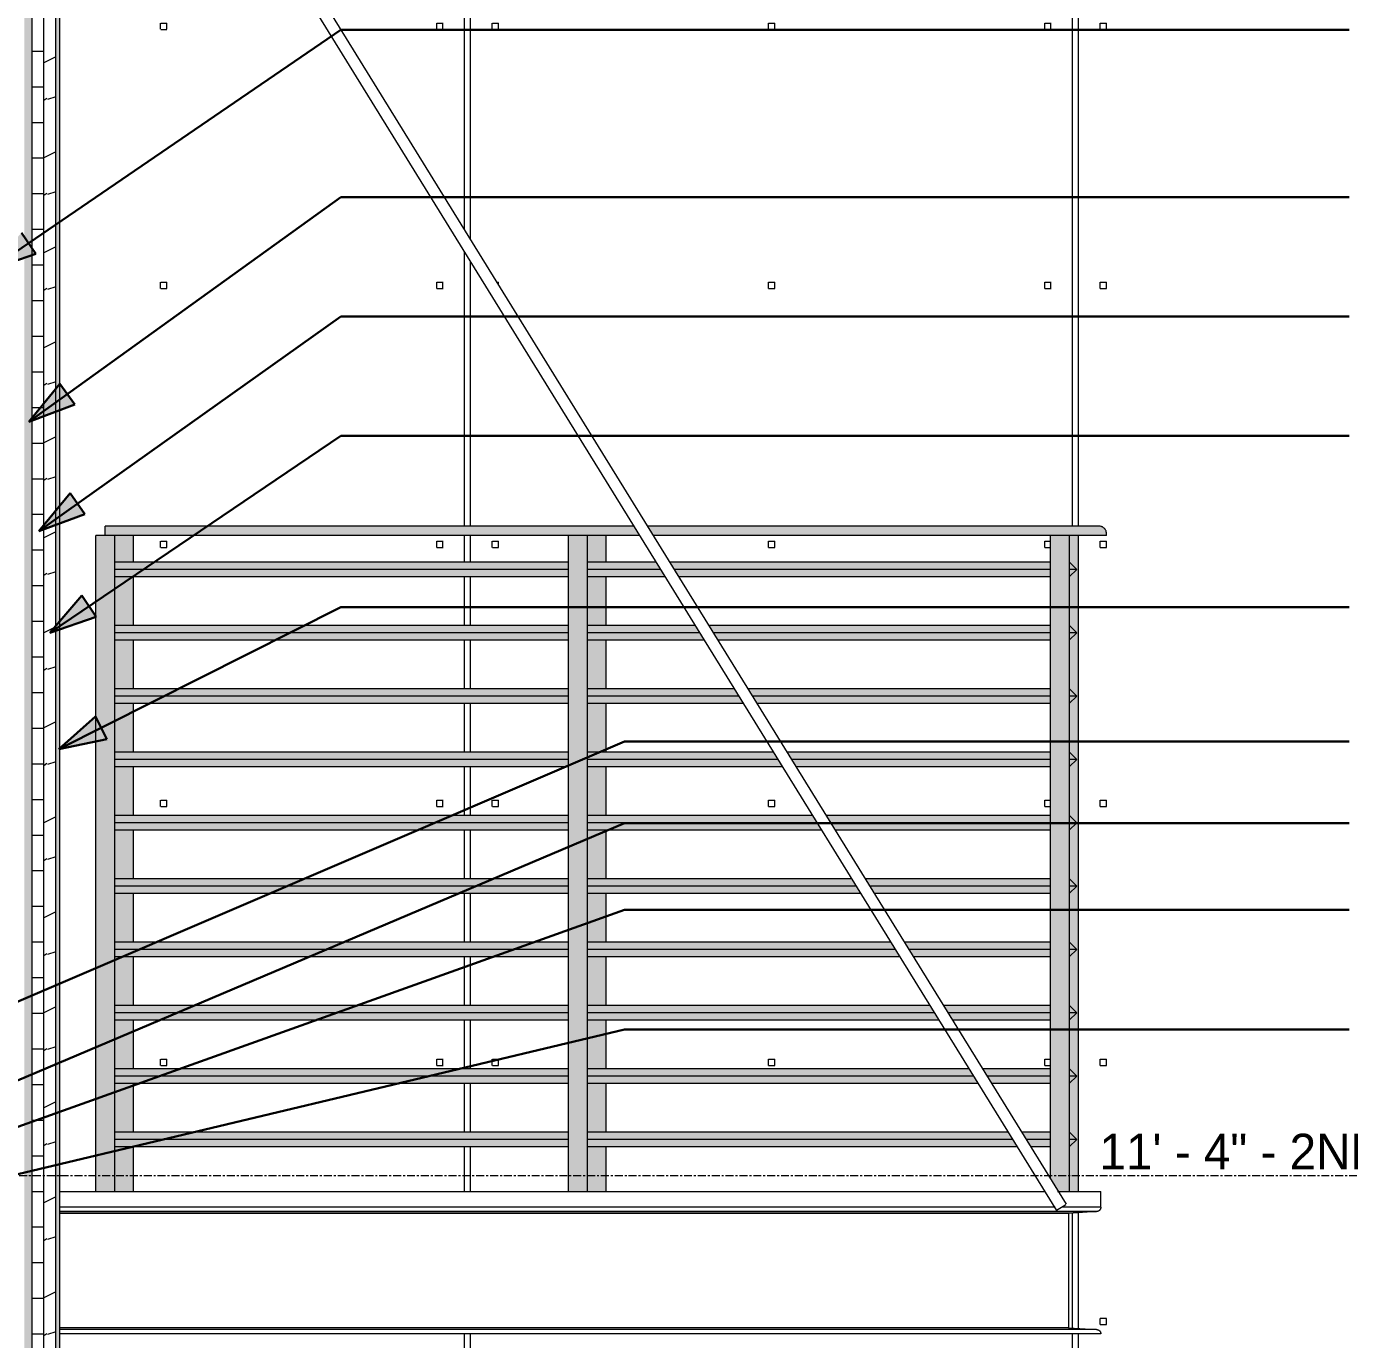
# Model space of a CAD drawing. Header units: inches. Extents: x 9847 to 10833, y -183 to 465.
# Drawn here: x 10506 to 10589.6, y 125.6 to 208.6 of the extents above; entities that cross this region are included whole.
import ezdxf

# ---------------------------------------------------------------- set-up
doc = ezdxf.new("R2010")
doc.units = ezdxf.units.IN
doc.header["$MEASUREMENT"] = 0
doc.linetypes.add('Grid Line 1_2_', pattern=[0.875, 0.5, -0.125, 0.125, -0.125])
for name, color, linetype, lineweight in [('A-FLOR-4', 55, 'Continuous', 9), ('A-FLOR-HRAL-1', 55, 'Continuous', 9), ('A-FLOR-HRAL-2', 7, 'Continuous', 9), ('A-FLOR-HRAL-3', 9, 'Continuous', 9), ('A-FLOR-LEVL', 51, 'Continuous', 9), ('A-FLOR-LEVL-1', 51, 'Grid Line 1_2_', 9), ('A-WALL-1', 251, 'Continuous', 5), ('A-WALL-3', 55, 'Continuous', 9), ('A-WALL-5', 113, 'Continuous', 9), ('A-WALL-PATT-1', 55, 'Continuous', 9), ('A-WALL-PATT-2', 252, 'Continuous', 9), ('G-ANNO-TEXT', 231, 'Continuous', 30), ('S-BEAM-1', 55, 'Continuous', 9)]:
    doc.layers.add(name, color=color, linetype=linetype, lineweight=lineweight)
doc.styles.add('Century Gothic', font='ufonts.com_century-gothic.ttf', dxfattribs={"height": 2.25})

# ---------------------------------------------------------------- blocks, each defined once
blk = doc.blocks.new('Railing - Baluster_01-V20-WALL SECTION - COURTYARD - WEST WALL - AT BALCONY')
at = {"layer": 'A-FLOR-HRAL-3'}
h = blk.add_hatch(color=256, dxfattribs=at)
h.paths.add_polyline_path([(10885.377, 135), (10885.377, 137.803), (10884.195, 137.803), (10884.195, 135)], flags=0)
h.paths.add_polyline_path([(10885.377, 138.75), (10885.377, 141.803), (10884.195, 141.803), (10884.195, 138.75)], flags=0)
h.paths.add_polyline_path([(10884.195, 142.75), (10885.377, 142.75), (10885.377, 145.803), (10884.195, 145.803)], flags=0)
h.paths.add_polyline_path([(10885.377, 146.75), (10885.377, 149.803), (10884.195, 149.803), (10884.195, 146.75)], flags=0)
h.paths.add_polyline_path([(10885.377, 150.75), (10885.377, 153.803), (10884.195, 153.803), (10884.195, 150.75)], flags=0)
h.paths.add_polyline_path([(10885.377, 154.75), (10885.377, 157.803), (10884.195, 157.803), (10884.195, 154.75)], flags=0)
h.paths.add_polyline_path([(10884.195, 158.75), (10885.377, 158.75), (10885.377, 161.803), (10884.195, 161.803)], flags=0)
h.paths.add_polyline_path([(10884.195, 162.75), (10885.377, 162.75), (10885.377, 165.803), (10884.195, 165.803)], flags=0)
h.paths.add_polyline_path([(10885.377, 166.75), (10885.377, 169.803), (10884.195, 169.803), (10884.195, 166.75)], flags=0)
h.paths.add_polyline_path([(10885.377, 170.75), (10885.377, 173.803), (10884.195, 173.803), (10884.195, 170.75)], flags=0)
h.paths.add_polyline_path([(10884.667, 174.75), (10885.377, 174.75), (10885.377, 176.405), (10884.195, 176.405), (10884.195, 174.75)], flags=0)
at = {"layer": 'A-FLOR-HRAL-1'}
for p, q in [((10885.377, 176.405), (10885.377, 174.75)), ((10885.377, 173.803), (10885.377, 170.75)), ((10885.377, 169.803), (10885.377, 166.75)), ((10885.377, 165.803), (10885.377, 162.75)), ((10885.377, 161.803), (10885.377, 158.75)), ((10885.377, 157.803), (10885.377, 154.75)), ((10885.377, 153.803), (10885.377, 150.75)), ((10885.377, 149.803), (10885.377, 146.75)), ((10885.377, 145.803), (10885.377, 142.75)), ((10885.377, 141.803), (10885.377, 138.75)), ((10885.377, 137.803), (10885.377, 135))]:
    blk.add_line(p, q, dxfattribs=at)
blk = doc.blocks.new('Railing - Baluster_01-V21-WALL SECTION - COURTYARD - WEST WALL - AT BALCONY')
at = {"layer": 'A-FLOR-HRAL-3'}
blk.add_hatch(color=256, dxfattribs=at).paths.add_polyline_path([(10915.23, 135), (10915.23, 176.405), (10914.639, 176.405), (10914.639, 174.75), (10915.113, 174.277), (10914.639, 173.803), (10914.639, 170.75), (10915.113, 170.277), (10914.639, 169.803), (10914.639, 166.75), (10915.113, 166.277), (10914.639, 165.803), (10914.639, 162.75), (10915.113, 162.277), (10914.639, 161.803), (10914.639, 158.75), (10915.113, 158.277), (10914.639, 157.803), (10914.639, 154.75), (10915.113, 154.277), (10914.639, 153.803), (10914.639, 150.75), (10915.113, 150.277), (10914.639, 149.803), (10914.639, 146.75), (10915.113, 146.277), (10914.639, 145.803), (10914.639, 142.75), (10915.113, 142.277), (10914.639, 141.803), (10914.639, 138.75), (10915.113, 138.277), (10914.639, 137.803), (10914.639, 135)], flags=0)
at = {"layer": 'A-FLOR-HRAL-1'}
blk.add_line((10915.23, 135), (10915.23, 176.405), dxfattribs=at)
blk = doc.blocks.new('Railing - Baluster_01-V22-WALL SECTION - COURTYARD - WEST WALL - AT BALCONY')
at = {"layer": 'A-FLOR-HRAL-3'}
blk.add_hatch(color=256, dxfattribs=at).paths.add_polyline_path([(10884.195, 135), (10884.195, 176.405), (10883.014, 176.405), (10883.014, 135)], flags=0)
at = {"layer": 'A-FLOR-HRAL-1'}
for p, q in [((10883.014, 135), (10883.014, 176.405)), ((10884.195, 176.405), (10884.195, 135))]:
    blk.add_line(p, q, dxfattribs=at)
blk = doc.blocks.new('Railing - Baluster_01-V23-WALL SECTION - COURTYARD - WEST WALL - AT BALCONY')
at = {"layer": 'A-FLOR-HRAL-3'}
blk.add_hatch(color=256, dxfattribs=at).paths.add_polyline_path([(10914.639, 135), (10914.639, 176.405), (10913.458, 176.405), (10913.458, 135.818), (10913.964, 135), (10914.468, 135)], flags=0)
at = {"layer": 'A-FLOR-HRAL-1'}
for p, q in [((10913.458, 135.818), (10913.458, 176.405)), ((10914.639, 176.405), (10914.639, 135))]:
    blk.add_line(p, q, dxfattribs=at)
blk = doc.blocks.new('Railing - Baluster_01-V24-WALL SECTION - COURTYARD - WEST WALL - AT BALCONY')
at = {"layer": 'A-FLOR-HRAL-3'}
blk.add_hatch(color=256, dxfattribs=at).paths.add_polyline_path([(10854.342, 135), (10854.342, 176.405), (10853.161, 176.405), (10853.161, 135)], flags=0)
at = {"layer": 'A-FLOR-HRAL-1'}
for p, q in [((10853.161, 135), (10853.161, 176.405)), ((10853.752, 176.405), (10853.161, 176.405)), ((10854.342, 176.405), (10854.342, 135))]:
    blk.add_line(p, q, dxfattribs=at)
blk = doc.blocks.new('Railing - Railing-3287219-WALL SECTION - COURTYARD - WEST WALL - AT BALCONY')
at = {"layer": 'A-FLOR-HRAL-2'}
h = blk.add_hatch(color=256, dxfattribs=at)
h.paths.add_polyline_path([(10914.639, 176.528), (10917.002, 176.528), (10916.986, 176.65), (10916.938, 176.764), (10916.863, 176.862), (10916.765, 176.937), (10916.651, 176.984), (10916.529, 177), (10888.028, 176.993), (10888.315, 176.528), (10914.049, 176.528)], flags=0)
h.paths.add_polyline_path([(10853.752, 176.528), (10887.433, 176.528), (10887.142, 177), (10853.752, 177), (10853.752, 176.65)], flags=0)
h = blk.add_hatch(color=256, dxfattribs=at)
h.paths.add_polyline_path([(10888.391, 176.405), (10917.002, 176.405), (10917.002, 176.528), (10888.315, 176.528)], flags=0)
h.paths.add_polyline_path([(10887.509, 176.405), (10887.433, 176.528), (10853.752, 176.528), (10853.752, 176.405), (10886.713, 176.405)], flags=0)
h = blk.add_hatch(color=256, dxfattribs=at)
h.paths.add_polyline_path([(10855.523, 174.277), (10883.014, 174.277), (10883.014, 174.75), (10854.342, 174.75), (10854.342, 174.277)], flags=0)
h.paths.add_polyline_path([(10915.113, 174.277), (10914.639, 174.75), (10914.639, 174.277)], flags=0)
h.paths.add_polyline_path([(10913.458, 174.277), (10913.458, 174.75), (10889.413, 174.75), (10889.705, 174.277), (10892.852, 174.277)], flags=0)
h.paths.add_polyline_path([(10888.824, 174.277), (10888.531, 174.75), (10884.195, 174.75), (10884.195, 174.277), (10888.759, 174.277)], flags=0)
h = blk.add_hatch(color=256, dxfattribs=at)
h.paths.add_polyline_path([(10914.639, 173.803), (10915.113, 174.277), (10914.639, 174.277)], flags=0)
h.paths.add_polyline_path([(10854.342, 173.803), (10883.014, 173.803), (10883.014, 174.277), (10854.342, 174.277)], flags=0)
h.paths.add_polyline_path([(10913.458, 173.803), (10913.458, 174.277), (10889.705, 174.277), (10889.997, 173.803), (10892.852, 173.803)], flags=0)
h.paths.add_polyline_path([(10889.116, 173.803), (10888.824, 174.277), (10884.195, 174.277), (10884.195, 173.803), (10888.759, 173.803)], flags=0)
h = blk.add_hatch(color=256, dxfattribs=at)
h.paths.add_polyline_path([(10855.523, 170.277), (10883.014, 170.277), (10883.014, 170.75), (10854.342, 170.75), (10854.342, 170.277)], flags=0)
h.paths.add_polyline_path([(10892.176, 170.277), (10913.458, 170.277), (10913.458, 170.75), (10891.883, 170.75)], flags=0)
h.paths.add_polyline_path([(10915.113, 170.277), (10914.639, 170.75), (10914.639, 170.277)], flags=0)
h.paths.add_polyline_path([(10884.195, 170.277), (10891.294, 170.277), (10891.002, 170.75), (10884.195, 170.75)], flags=0)
h = blk.add_hatch(color=256, dxfattribs=at)
h.paths.add_polyline_path([(10892.852, 169.803), (10913.458, 169.803), (10913.458, 170.277), (10892.176, 170.277), (10892.468, 169.803)], flags=0)
h.paths.add_polyline_path([(10854.342, 169.803), (10883.014, 169.803), (10883.014, 170.277), (10854.342, 170.277)], flags=0)
h.paths.add_polyline_path([(10914.639, 169.803), (10915.113, 170.277), (10914.639, 170.277)], flags=0)
h.paths.add_polyline_path([(10884.195, 169.803), (10891.586, 169.803), (10891.294, 170.277), (10884.195, 170.277)], flags=0)
h = blk.add_hatch(color=256, dxfattribs=at)
h.paths.add_polyline_path([(10884.195, 166.277), (10893.765, 166.277), (10893.472, 166.75), (10884.195, 166.75)], flags=0)
h.paths.add_polyline_path([(10854.342, 166.277), (10883.014, 166.277), (10883.014, 166.75), (10854.342, 166.75)], flags=0)
h.paths.add_polyline_path([(10913.458, 166.277), (10913.458, 166.75), (10894.354, 166.75), (10894.646, 166.277)], flags=0)
h.paths.add_polyline_path([(10915.113, 166.277), (10914.639, 166.75), (10914.639, 166.277)], flags=0)
h = blk.add_hatch(color=256, dxfattribs=at)
h.paths.add_polyline_path([(10892.852, 165.803), (10894.057, 165.803), (10893.765, 166.277), (10884.195, 166.277), (10884.195, 165.803), (10885.377, 165.803)], flags=0)
h.paths.add_polyline_path([(10854.342, 165.803), (10883.014, 165.803), (10883.014, 166.277), (10854.342, 166.277)], flags=0)
h.paths.add_polyline_path([(10894.938, 165.803), (10913.458, 165.803), (10913.458, 166.277), (10894.646, 166.277)], flags=0)
h.paths.add_polyline_path([(10914.639, 165.803), (10915.113, 166.277), (10914.639, 166.277)], flags=0)
h = blk.add_hatch(color=256, dxfattribs=at)
h.paths.add_polyline_path([(10884.195, 162.277), (10896.235, 162.277), (10895.943, 162.75), (10884.195, 162.75)], flags=0)
h.paths.add_polyline_path([(10854.342, 162.277), (10883.014, 162.277), (10883.014, 162.75), (10854.342, 162.75)], flags=0)
h.paths.add_polyline_path([(10913.458, 162.277), (10913.458, 162.75), (10896.824, 162.75), (10897.117, 162.277)], flags=0)
h.paths.add_polyline_path([(10915.113, 162.277), (10914.639, 162.75), (10914.639, 162.277)], flags=0)
h = blk.add_hatch(color=256, dxfattribs=at)
h.paths.add_polyline_path([(10892.852, 161.803), (10896.527, 161.803), (10896.235, 162.277), (10884.195, 162.277), (10884.195, 161.803), (10885.377, 161.803)], flags=0)
h.paths.add_polyline_path([(10854.342, 161.803), (10883.014, 161.803), (10883.014, 162.277), (10854.342, 162.277)], flags=0)
h.paths.add_polyline_path([(10897.409, 161.803), (10913.458, 161.803), (10913.458, 162.277), (10897.117, 162.277)], flags=0)
h.paths.add_polyline_path([(10914.639, 161.803), (10915.113, 162.277), (10914.639, 162.277)], flags=0)
h = blk.add_hatch(color=256, dxfattribs=at)
h.paths.add_polyline_path([(10884.195, 158.277), (10898.706, 158.277), (10898.413, 158.75), (10884.195, 158.75)], flags=0)
h.paths.add_polyline_path([(10854.342, 158.277), (10883.014, 158.277), (10883.014, 158.75), (10854.342, 158.75)], flags=0)
h.paths.add_polyline_path([(10899.587, 158.277), (10913.458, 158.277), (10913.458, 158.75), (10899.295, 158.75)], flags=0)
h.paths.add_polyline_path([(10914.639, 158.277), (10915.113, 158.277), (10914.639, 158.75)], flags=0)
h = blk.add_hatch(color=256, dxfattribs=at)
h.paths.add_polyline_path([(10892.852, 157.803), (10898.998, 157.803), (10898.706, 158.277), (10884.195, 158.277), (10884.195, 157.803), (10885.377, 157.803)], flags=0)
h.paths.add_polyline_path([(10854.342, 157.803), (10883.014, 157.803), (10883.014, 158.277), (10854.342, 158.277)], flags=0)
h.paths.add_polyline_path([(10899.879, 157.803), (10913.458, 157.803), (10913.458, 158.277), (10899.587, 158.277)], flags=0)
h.paths.add_polyline_path([(10914.639, 157.803), (10915.113, 158.277), (10914.639, 158.277)], flags=0)
h = blk.add_hatch(color=256, dxfattribs=at)
h.paths.add_polyline_path([(10902.058, 154.277), (10913.458, 154.277), (10913.458, 154.75), (10901.765, 154.75), (10902.023, 154.333)], flags=0)
h.paths.add_polyline_path([(10855.523, 154.277), (10883.014, 154.277), (10883.014, 154.75), (10854.342, 154.75), (10854.342, 154.277)], flags=0)
h.paths.add_polyline_path([(10884.195, 154.277), (10901.176, 154.277), (10900.884, 154.75), (10884.195, 154.75), (10884.195, 154.333)], flags=0)
h.paths.add_polyline_path([(10915.113, 154.277), (10914.639, 154.75), (10914.639, 154.277)], flags=0)
h = blk.add_hatch(color=256, dxfattribs=at)
h.paths.add_polyline_path([(10914.639, 153.803), (10915.113, 154.277), (10914.639, 154.277)], flags=0)
h.paths.add_polyline_path([(10854.342, 153.803), (10883.014, 153.803), (10883.014, 154.277), (10854.342, 154.277)], flags=0)
h.paths.add_polyline_path([(10909.223, 153.803), (10913.458, 153.803), (10913.458, 154.277), (10902.058, 154.277), (10902.35, 153.803)], flags=0)
h.paths.add_polyline_path([(10885.377, 153.803), (10901.468, 153.803), (10901.176, 154.277), (10884.195, 154.277), (10884.195, 153.803)], flags=0)
h = blk.add_hatch(color=256, dxfattribs=at)
h.paths.add_polyline_path([(10855.523, 150.277), (10883.014, 150.277), (10883.014, 150.75), (10854.342, 150.75), (10854.342, 150.277)], flags=0)
h.paths.add_polyline_path([(10915.113, 150.277), (10914.639, 150.75), (10914.639, 150.277)], flags=0)
h.paths.add_polyline_path([(10909.223, 150.277), (10913.458, 150.277), (10913.458, 150.75), (10904.236, 150.75), (10904.528, 150.277)], flags=0)
h.paths.add_polyline_path([(10892.852, 150.277), (10903.647, 150.277), (10903.354, 150.75), (10884.195, 150.75), (10884.195, 150.277), (10885.377, 150.277)], flags=0)
h = blk.add_hatch(color=256, dxfattribs=at)
h.paths.add_polyline_path([(10914.639, 149.803), (10915.113, 150.277), (10914.639, 150.277)], flags=0)
h.paths.add_polyline_path([(10854.342, 149.803), (10883.014, 149.803), (10883.014, 150.277), (10854.342, 150.277)], flags=0)
h.paths.add_polyline_path([(10909.223, 149.803), (10913.458, 149.803), (10913.458, 150.277), (10904.528, 150.277), (10904.82, 149.803)], flags=0)
h.paths.add_polyline_path([(10885.377, 149.803), (10903.939, 149.803), (10903.647, 150.277), (10884.195, 150.277), (10884.195, 149.803)], flags=0)
h = blk.add_hatch(color=256, dxfattribs=at)
h.paths.add_polyline_path([(10915.113, 146.277), (10914.639, 146.75), (10914.639, 146.277)], flags=0)
h.paths.add_polyline_path([(10854.342, 146.277), (10883.014, 146.277), (10883.014, 146.75), (10854.342, 146.75)], flags=0)
h.paths.add_polyline_path([(10909.223, 146.277), (10913.458, 146.277), (10913.458, 146.75), (10906.706, 146.75), (10906.999, 146.277)], flags=0)
h.paths.add_polyline_path([(10892.852, 146.277), (10906.117, 146.277), (10905.825, 146.75), (10884.195, 146.75), (10884.195, 146.277), (10885.377, 146.277)], flags=0)
h = blk.add_hatch(color=256, dxfattribs=at)
h.paths.add_polyline_path([(10914.639, 145.803), (10915.113, 146.277), (10914.639, 146.277)], flags=0)
h.paths.add_polyline_path([(10855.523, 145.803), (10883.014, 145.803), (10883.014, 146.277), (10854.342, 146.277), (10854.342, 145.803)], flags=0)
h.paths.add_polyline_path([(10913.458, 145.803), (10913.458, 146.277), (10906.999, 146.277), (10907.291, 145.803), (10909.223, 145.803)], flags=0)
h.paths.add_polyline_path([(10885.377, 145.803), (10906.409, 145.803), (10906.117, 146.277), (10884.195, 146.277), (10884.195, 145.803)], flags=0)
h = blk.add_hatch(color=256, dxfattribs=at)
h.paths.add_polyline_path([(10854.342, 142.277), (10883.014, 142.277), (10883.014, 142.75), (10854.342, 142.75)], flags=0)
h.paths.add_polyline_path([(10913.458, 142.277), (10913.458, 142.75), (10909.177, 142.75), (10909.469, 142.277)], flags=0)
h.paths.add_polyline_path([(10915.113, 142.277), (10914.639, 142.75), (10914.639, 142.277)], flags=0)
h.paths.add_polyline_path([(10892.852, 142.277), (10908.588, 142.277), (10908.295, 142.75), (10884.195, 142.75), (10884.195, 142.277), (10885.377, 142.277)], flags=0)
h = blk.add_hatch(color=256, dxfattribs=at)
h.paths.add_polyline_path([(10909.761, 141.803), (10913.458, 141.803), (10913.458, 142.277), (10909.469, 142.277)], flags=0)
h.paths.add_polyline_path([(10854.342, 141.803), (10883.014, 141.803), (10883.014, 142.277), (10854.342, 142.277)], flags=0)
h.paths.add_polyline_path([(10914.639, 141.803), (10915.113, 142.277), (10914.639, 142.277)], flags=0)
h.paths.add_polyline_path([(10885.377, 141.803), (10908.88, 141.803), (10908.588, 142.277), (10884.195, 142.277), (10884.195, 141.803)], flags=0)
h = blk.add_hatch(color=256, dxfattribs=at)
h.paths.add_polyline_path([(10892.852, 138.277), (10911.058, 138.277), (10910.766, 138.75), (10884.195, 138.75), (10884.195, 138.277), (10885.765, 138.277)], flags=0)
h.paths.add_polyline_path([(10854.342, 138.277), (10883.014, 138.277), (10883.014, 138.75), (10854.342, 138.75)], flags=0)
h.paths.add_polyline_path([(10913.458, 138.277), (10913.458, 138.75), (10911.647, 138.75), (10911.94, 138.277)], flags=0)
h.paths.add_polyline_path([(10915.113, 138.277), (10914.639, 138.75), (10914.639, 138.277)], flags=0)
h = blk.add_hatch(color=256, dxfattribs=at)
h.paths.add_polyline_path([(10909.223, 137.803), (10911.35, 137.803), (10911.058, 138.277), (10884.195, 138.277), (10884.195, 137.803), (10892.852, 137.803)], flags=0)
h.paths.add_polyline_path([(10854.342, 137.803), (10883.014, 137.803), (10883.014, 138.277), (10854.342, 138.277)], flags=0)
h.paths.add_polyline_path([(10912.232, 137.803), (10913.458, 137.803), (10913.458, 138.277), (10911.94, 138.277)], flags=0)
h.paths.add_polyline_path([(10914.639, 137.803), (10915.113, 138.277), (10914.639, 138.277)], flags=0)
at = {"layer": 'A-FLOR-HRAL-1'}
for p, q in [((10887.142, 177), (10853.752, 177)), ((10853.752, 176.528), (10853.752, 177)), ((10853.752, 176.405), (10853.752, 176.528)), ((10887.509, 176.405), (10853.752, 176.405)), ((10916.529, 177), (10888.023, 177)), ((10917.002, 176.405), (10888.391, 176.405)), ((10917.002, 176.405), (10917.002, 176.528)), ((10854.342, 174.75), (10883.014, 174.75)), ((10884.195, 174.75), (10888.531, 174.75)), ((10889.413, 174.75), (10913.458, 174.75)), ((10915.113, 174.277), (10914.639, 174.75)), ((10883.014, 174.277), (10854.342, 174.277)), ((10888.824, 174.277), (10884.195, 174.277)), ((10913.458, 174.277), (10889.705, 174.277)), ((10914.639, 173.803), (10915.113, 174.277)), ((10915.113, 174.277), (10914.639, 174.277)), ((10883.014, 173.803), (10854.342, 173.803)), ((10889.116, 173.803), (10884.195, 173.803)), ((10913.458, 173.803), (10889.997, 173.803)), ((10854.342, 170.75), (10883.014, 170.75)), ((10884.195, 170.75), (10891.002, 170.75)), ((10891.883, 170.75), (10913.458, 170.75)), ((10915.113, 170.277), (10914.639, 170.75)), ((10883.014, 170.277), (10854.342, 170.277)), ((10883.014, 169.803), (10854.342, 169.803)), ((10891.294, 170.277), (10884.195, 170.277)), ((10891.586, 169.803), (10884.195, 169.803)), ((10913.458, 170.277), (10892.176, 170.277)), ((10913.458, 169.803), (10892.468, 169.803)), ((10914.639, 169.803), (10915.113, 170.277)), ((10915.113, 170.277), (10914.639, 170.277)), ((10854.342, 166.75), (10883.014, 166.75)), ((10884.195, 166.75), (10893.472, 166.75)), ((10894.354, 166.75), (10913.458, 166.75)), ((10915.113, 166.277), (10914.639, 166.75)), ((10883.014, 166.277), (10854.342, 166.277)), ((10883.014, 165.803), (10854.342, 165.803)), ((10893.765, 166.277), (10884.195, 166.277)), ((10894.057, 165.803), (10884.195, 165.803)), ((10913.458, 166.277), (10894.646, 166.277)), ((10913.458, 165.803), (10894.938, 165.803)), ((10914.639, 165.803), (10915.113, 166.277)), ((10915.113, 166.277), (10914.639, 166.277)), ((10854.342, 162.75), (10883.014, 162.75)), ((10883.014, 162.277), (10854.342, 162.277)), ((10884.195, 162.75), (10895.943, 162.75)), ((10896.235, 162.277), (10884.195, 162.277)), ((10896.824, 162.75), (10913.458, 162.75)), ((10913.458, 162.277), (10897.117, 162.277)), ((10915.113, 162.277), (10914.639, 162.75)), ((10914.639, 161.803), (10915.113, 162.277)), ((10915.113, 162.277), (10914.639, 162.277)), ((10883.014, 161.803), (10854.342, 161.803)), ((10896.527, 161.803), (10884.195, 161.803)), ((10913.458, 161.803), (10897.409, 161.803)), ((10854.342, 158.75), (10883.014, 158.75)), ((10883.014, 158.277), (10854.342, 158.277)), ((10884.195, 158.75), (10898.413, 158.75)), ((10898.706, 158.277), (10884.195, 158.277)), ((10899.295, 158.75), (10913.458, 158.75)), ((10913.458, 158.277), (10899.587, 158.277)), ((10915.113, 158.277), (10914.639, 158.75)), ((10914.639, 157.803), (10915.113, 158.277)), ((10915.113, 158.277), (10914.639, 158.277)), ((10883.014, 157.803), (10854.342, 157.803)), ((10898.998, 157.803), (10884.195, 157.803)), ((10913.458, 157.803), (10899.879, 157.803)), ((10854.342, 154.75), (10883.014, 154.75)), ((10884.195, 154.75), (10900.884, 154.75)), ((10901.765, 154.75), (10913.458, 154.75)), ((10915.113, 154.277), (10914.639, 154.75)), ((10883.014, 154.277), (10854.342, 154.277)), ((10883.014, 153.803), (10854.342, 153.803)), ((10901.176, 154.277), (10884.195, 154.277)), ((10901.468, 153.803), (10884.195, 153.803)), ((10913.458, 154.277), (10902.058, 154.277)), ((10913.458, 153.803), (10902.35, 153.803)), ((10914.639, 153.803), (10915.113, 154.277)), ((10915.113, 154.277), (10914.639, 154.277)), ((10854.342, 150.75), (10883.014, 150.75)), ((10884.195, 150.75), (10903.354, 150.75)), ((10904.236, 150.75), (10913.458, 150.75)), ((10915.113, 150.277), (10914.639, 150.75)), ((10883.014, 150.277), (10854.342, 150.277)), ((10883.014, 149.803), (10854.342, 149.803)), ((10903.647, 150.277), (10884.195, 150.277)), ((10903.939, 149.803), (10884.195, 149.803)), ((10913.458, 150.277), (10904.528, 150.277)), ((10913.458, 149.803), (10904.82, 149.803)), ((10914.639, 149.803), (10915.113, 150.277)), ((10915.113, 150.277), (10914.639, 150.277)), ((10854.342, 146.75), (10883.014, 146.75)), ((10883.014, 146.277), (10854.342, 146.277)), ((10884.195, 146.75), (10905.825, 146.75)), ((10906.117, 146.277), (10884.195, 146.277)), ((10906.705, 146.75), (10913.458, 146.75)), ((10913.458, 146.277), (10906.997, 146.277)), ((10915.113, 146.277), (10914.639, 146.75)), ((10914.639, 145.803), (10915.113, 146.277)), ((10915.113, 146.277), (10914.639, 146.277)), ((10883.014, 145.803), (10854.342, 145.803)), ((10906.409, 145.803), (10884.195, 145.803)), ((10913.458, 145.803), (10907.289, 145.803)), ((10854.342, 142.75), (10883.014, 142.75)), ((10883.014, 142.277), (10854.342, 142.277)), ((10884.195, 142.75), (10908.295, 142.75)), ((10908.588, 142.277), (10884.195, 142.277)), ((10909.176, 142.75), (10913.458, 142.75)), ((10913.458, 142.277), (10909.468, 142.277)), ((10915.113, 142.277), (10914.639, 142.75)), ((10914.639, 141.803), (10915.113, 142.277)), ((10915.113, 142.277), (10914.639, 142.277)), ((10883.014, 141.803), (10854.342, 141.803)), ((10908.88, 141.803), (10884.195, 141.803)), ((10913.458, 141.803), (10909.76, 141.803)), ((10854.342, 138.75), (10883.014, 138.75)), ((10884.195, 138.75), (10910.766, 138.75)), ((10911.647, 138.75), (10913.458, 138.75)), ((10915.113, 138.277), (10914.639, 138.75)), ((10883.014, 138.277), (10854.342, 138.277)), ((10911.058, 138.277), (10884.195, 138.277)), ((10913.458, 138.277), (10911.939, 138.277)), ((10914.639, 137.803), (10915.113, 138.277)), ((10915.113, 138.277), (10914.639, 138.277)), ((10883.014, 137.803), (10854.342, 137.803)), ((10911.35, 137.803), (10884.195, 137.803)), ((10913.458, 137.803), (10912.231, 137.803))]:
    blk.add_line(p, q, dxfattribs=at)
blk.add_open_spline([(10917.002, 176.528), (10917.001, 176.569), (10916.994, 176.631), (10916.967, 176.709), (10916.939, 176.764), (10916.911, 176.807), (10916.884, 176.839), (10916.857, 176.869), (10916.818, 176.903), (10916.775, 176.932), (10916.738, 176.952), (10916.701, 176.969), (10916.632, 176.992), (10916.571, 177), (10916.529, 177)], degree=3, knots=[0, 0, 0, 0, 0.166667, 0.25, 0.333333, 0.416667, 0.458333, 0.5, 0.583333, 0.666667, 0.708333, 0.75, 0.833333, 1, 1, 1, 1], dxfattribs=at)
for name, p in [('Railing - Baluster_01-V24-WALL SECTION - COURTYARD - WEST WALL - AT BALCONY', (0, 0)), ('Railing - Baluster_01-V20-WALL SECTION - COURTYARD - WEST WALL - AT BALCONY', (-29.853, 0)), ('Railing - Baluster_01-V22-WALL SECTION - COURTYARD - WEST WALL - AT BALCONY', (0, 0)), ('Railing - Baluster_01-V20-WALL SECTION - COURTYARD - WEST WALL - AT BALCONY', (0, 0)), ('Railing - Baluster_01-V23-WALL SECTION - COURTYARD - WEST WALL - AT BALCONY', (0, 0)), ('Railing - Baluster_01-V21-WALL SECTION - COURTYARD - WEST WALL - AT BALCONY', (0, 0))]:
    blk.add_blockref(name, p)
blk = doc.blocks.new('Walls 24 - Walls 1-3287164-WALL SECTION - COURTYARD - WEST WALL - AT BALCONY')
at = {"layer": 'S-BEAM-1'}
for p, q in [((10852.382, 237.25), (10850.889, 237.25)), ((10852.382, 237.25), (10852.382, 234)), ((10914.468, 134.182), (10852.382, 234.706)), ((10852.382, 234), (10852.382, 230.75)), ((10852.382, 233.278), (10913.83, 133.788)), ((10850.889, 230.75), (10852.382, 230.75)), ((10914.149, 133.985), (10913.841, 133.795)), ((10914.426, 134.156), (10914.149, 133.985))]:
    blk.add_line(p, q, dxfattribs=at)
blk = doc.blocks.new('Walls 28 - Walls 3-3287188-WALL SECTION - COURTYARD - WEST WALL - AT BALCONY')
at = {"layer": 'A-WALL-3'}
for p, q in [((10913.759, 134), (10850.889, 134)), ((10850.889, 133.727), (10916.366, 133.727)), ((10916.366, 133.727), (10850.889, 133.727)), ((10916.639, 134), (10914.173, 134)), ((10916.366, 133.727), (10914.596, 133.609)), ((10914.596, 133.609), (10850.889, 133.609)), ((10914.596, 133.609), (10914.596, 126.391)), ((10914.596, 126.391), (10850.889, 126.391)), ((10916.366, 126.273), (10850.889, 126.273)), ((10916.366, 126.273), (10850.889, 126.273)), ((10914.596, 126.391), (10916.366, 126.273)), ((10916.639, 126), (10850.889, 126))]:
    blk.add_line(p, q, dxfattribs=at)
for points, knots in [([(10916.639, 134), (10916.639, 133.976), (10916.635, 133.94), (10916.619, 133.895), (10916.604, 133.863), (10916.587, 133.838), (10916.572, 133.82), (10916.556, 133.802), (10916.538, 133.787), (10916.518, 133.773), (10916.498, 133.76), (10916.471, 133.747), (10916.426, 133.732), (10916.391, 133.727), (10916.366, 133.727)], [-1, -1, -1, -1, -0.833333, -0.75, -0.666667, -0.583333, -0.541667, -0.5, -0.416667, -0.375, -0.333333, -0.25, -0.166667, 0, 0, 0, 0]), ([(10916.366, 126.273), (10916.391, 126.273), (10916.426, 126.268), (10916.471, 126.253), (10916.498, 126.24), (10916.518, 126.227), (10916.538, 126.213), (10916.556, 126.198), (10916.572, 126.18), (10916.587, 126.162), (10916.604, 126.137), (10916.619, 126.105), (10916.635, 126.06), (10916.639, 126.024), (10916.639, 126)], [-1, -1, -1, -1, -0.833333, -0.75, -0.666667, -0.625, -0.583333, -0.5, -0.458333, -0.416667, -0.333333, -0.25, -0.166667, 0, 0, 0, 0])]:
    blk.add_open_spline(points, degree=3, knots=knots, dxfattribs=at)

msp = doc.modelspace()

# ---------------------------------------------------------------- hatches: boundary and pattern name
at = {"layer": 'A-WALL-1'}
h = msp.add_hatch(color=256, dxfattribs=at)
h.paths.add_polyline_path([(10508.14541, 109.25), (10508.14541, 266), (10507.89541, 266), (10507.89541, 109.25)], flags=0)
h.paths.add_polyline_path([(10508.14541, 267), (10508.14541, 349.5), (10507.89541, 349.5), (10507.89541, 267), (10508.05929, 267)], flags=0)
at = {"layer": 'A-WALL-PATT-1'}
h = msp.add_hatch(dxfattribs=at)
h.set_pattern_fill('FP_36', color=256, style=0, pattern_type=2)
h.set_pattern_definition([(0, (10919.4, 110.18), (-38.4, 120.375), [0.392, -38.007]), (0, (10919.4, 110.57), (-38.4, 120.375), [0.392, -38.007]), (0, (10919.4, 126.54), (-38.4, 120.375), [0.392, -38.007]), (0, (10919.4, 126.93), (-38.4, 120.375), [0.392, -38.007]), (0, (10919.4, 142.89), (-38.4, 120.375), [0.392, -38.007]), (0, (10919.4, 143.29), (-38.4, 120.375), [0.392, -38.007]), (0, (10919.4, 159.25), (-38.4, 120.375), [0.392, -38.007]), (0, (10919.4, 159.64), (-38.4, 120.375), [0.392, -38.007]), (0, (10919.4, 175.61), (-38.4, 120.375), [0.392, -38.007]), (0, (10919.4, 176), (-38.4, 120.375), [0.392, -38.007]), (0, (10919.4, 191.96), (-38.4, 120.375), [0.392, -38.007]), (0, (10919.4, 192.36), (-38.4, 120.375), [0.392, -38.007]), (0, (10919.4, 208.32), (-38.4, 120.375), [0.392, -38.007]), (0, (10919.4, 208.71), (-38.4, 120.375), [0.392, -38.007]), (0, (10919.4, 224.68), (-38.4, 120.375), [0.392, -38.007]), (0, (10919.4, 225.07), (-38.4, 120.375), [0.392, -38.007]), (0, (10936.85, 110.18), (-38.4, 120.375), [0.392, -38.007]), (0, (10936.85, 110.57), (-38.4, 120.375), [0.392, -38.007]), (0, (10936.85, 126.54), (-38.4, 120.375), [0.392, -38.007]), (0, (10936.85, 126.93), (-38.4, 120.375), [0.392, -38.007]), (0, (10936.85, 142.89), (-38.4, 120.375), [0.392, -38.007]), (0, (10936.85, 143.29), (-38.4, 120.375), [0.392, -38.007]), (0, (10936.85, 159.25), (-38.4, 120.375), [0.392, -38.007]), (0, (10936.85, 159.64), (-38.4, 120.375), [0.392, -38.007]), (0, (10936.85, 175.61), (-38.4, 120.375), [0.392, -38.007]), (0, (10936.85, 176), (-38.4, 120.375), [0.392, -38.007]), (0, (10936.85, 191.96), (-38.4, 120.375), [0.392, -38.007]), (0, (10936.85, 192.36), (-38.4, 120.375), [0.392, -38.007]), (0, (10936.85, 208.32), (-38.4, 120.375), [0.392, -38.007]), (0, (10936.85, 208.71), (-38.4, 120.375), [0.392, -38.007]), (0, (10936.85, 224.68), (-38.4, 120.375), [0.392, -38.007]), (0, (10936.85, 225.07), (-38.4, 120.375), [0.392, -38.007]), (0, (10954.3, 110.18), (-38.4, 120.375), [0.392, -38.007]), (0, (10954.3, 110.57), (-38.4, 120.375), [0.392, -38.007]), (0, (10954.3, 126.54), (-38.4, 120.375), [0.392, -38.007]), (0, (10954.3, 126.93), (-38.4, 120.375), [0.392, -38.007]), (0, (10954.3, 142.89), (-38.4, 120.375), [0.392, -38.007]), (0, (10954.3, 143.29), (-38.4, 120.375), [0.392, -38.007]), (0, (10954.3, 159.25), (-38.4, 120.375), [0.392, -38.007]), (0, (10954.3, 159.64), (-38.4, 120.375), [0.392, -38.007]), (0, (10954.3, 175.61), (-38.4, 120.375), [0.392, -38.007]), (0, (10954.3, 176), (-38.4, 120.375), [0.392, -38.007]), (0, (10954.3, 191.96), (-38.4, 120.375), [0.392, -38.007]), (0, (10954.3, 192.36), (-38.4, 120.375), [0.392, -38.007]), (0, (10954.3, 208.32), (-38.4, 120.375), [0.392, -38.007]), (0, (10954.3, 208.71), (-38.4, 120.375), [0.392, -38.007]), (0, (10954.3, 224.68), (-38.4, 120.375), [0.392, -38.007]), (0, (10954.3, 225.07), (-38.4, 120.375), [0.392, -38.007]), (90, (10917.658, 107.625), (-38.4, 2e-15), [120, -0.375]), (90, (10918.033, 107.625), (-38.4, 2e-15), [120, -0.375]), (90, (10919.4, 110.18), (-38.4, 2e-15), [0.392, -119.982]), (90, (10919.4, 126.536), (-38.4, 2e-15), [0.392, -119.982]), (90, (10919.4, 142.893), (-38.4, 2e-15), [0.392, -119.982]), (90, (10919.4, 159.25), (-38.4, 2e-15), [0.392, -119.982]), (90, (10919.4, 175.607), (-38.4, 2e-15), [0.392, -119.982]), (90, (10919.4, 191.964), (-38.4, 2e-15), [0.392, -119.982]), (90, (10919.4, 208.322), (-38.4, 2e-15), [0.392, -119.982]), (90, (10919.4, 224.68), (-38.4, 2e-15), [0.392, -119.982]), (90, (10919.792, 110.18), (-38.4, 2e-15), [0.392, -119.982]), (90, (10919.792, 126.536), (-38.4, 2e-15), [0.392, -119.982]), (90, (10919.792, 142.893), (-38.4, 2e-15), [0.392, -119.982]), (90, (10919.792, 159.25), (-38.4, 2e-15), [0.392, -119.982]), (90, (10919.792, 175.607), (-38.4, 2e-15), [0.392, -119.982]), (90, (10919.792, 191.964), (-38.4, 2e-15), [0.392, -119.982]), (90, (10919.792, 208.322), (-38.4, 2e-15), [0.392, -119.982]), (90, (10919.792, 224.68), (-38.4, 2e-15), [0.392, -119.982]), (90, (10936.85, 110.18), (-38.4, 2e-15), [0.392, -119.982]), (90, (10936.85, 126.536), (-38.4, 2e-15), [0.392, -119.982]), (90, (10936.85, 142.893), (-38.4, 2e-15), [0.392, -119.982]), (90, (10936.85, 159.25), (-38.4, 2e-15), [0.392, -119.982]), (90, (10936.85, 175.607), (-38.4, 2e-15), [0.392, -119.982]), (90, (10936.85, 191.964), (-38.4, 2e-15), [0.393, -119.983]), (90, (10936.85, 208.322), (-38.4, 2e-15), [0.392, -119.982]), (90, (10936.85, 224.68), (-38.4, 2e-15), [0.392, -119.982]), (90, (10937.242, 110.18), (-38.4, 2e-15), [0.392, -119.982]), (90, (10937.242, 126.536), (-38.4, 2e-15), [0.392, -119.982]), (90, (10937.242, 142.893), (-38.4, 2e-15), [0.392, -119.982]), (90, (10937.242, 159.25), (-38.4, 2e-15), [0.392, -119.982]), (90, (10937.242, 175.607), (-38.4, 2e-15), [0.392, -119.982]), (90, (10937.242, 191.964), (-38.4, 2e-15), [0.393, -119.983]), (90, (10937.242, 208.322), (-38.4, 2e-15), [0.392, -119.982]), (90, (10937.242, 224.68), (-38.4, 2e-15), [0.392, -119.982]), (90, (10954.3, 110.18), (-38.4, 2e-15), [0.392, -119.982]), (90, (10954.3, 126.536), (-38.4, 2e-15), [0.392, -119.982]), (90, (10954.3, 142.893), (-38.4, 2e-15), [0.392, -119.982]), (90, (10954.3, 159.25), (-38.4, 2e-15), [0.392, -119.982]), (90, (10954.3, 175.607), (-38.4, 2e-15), [0.392, -119.982]), (90, (10954.3, 191.964), (-38.4, 2e-15), [0.393, -119.983]), (90, (10954.3, 208.322), (-38.4, 2e-15), [0.392, -119.982]), (90, (10954.3, 224.68), (-38.4, 2e-15), [0.392, -119.982]), (90, (10954.692, 110.18), (-38.4, 2e-15), [0.392, -119.982]), (90, (10954.692, 126.536), (-38.4, 2e-15), [0.392, -119.982]), (90, (10954.692, 142.893), (-38.4, 2e-15), [0.392, -119.982]), (90, (10954.692, 159.25), (-38.4, 2e-15), [0.392, -119.982]), (90, (10954.692, 175.607), (-38.4, 2e-15), [0.392, -119.982]), (90, (10954.692, 191.964), (-38.4, 2e-15), [0.393, -119.983]), (90, (10954.692, 208.322), (-38.4, 2e-15), [0.392, -119.982]), (90, (10954.692, 224.68), (-38.4, 2e-15), [0.392, -119.982]), (180, (10956.06, 107.25), (-38.4, 120.375), [38.025, -0.375]), (180, (10956.06, 107.62), (-38.4, 120.375), [38.025, -0.375])])
h.paths.add_polyline_path([(10508.14541, 109.31666), (10582.84942, 109.31666), (10582.84942, 225.93854), (10515.05325, 225.93854), (10545.27912, 177), (10573.78517, 177), (10573.90745, 176.9839), (10574.02139, 176.9367), (10574.11924, 176.86163), (10574.19432, 176.76378), (10574.24151, 176.64984), (10574.25761, 176.52756), (10574.25761, 176.40484), (10572.48596, 176.40484), (10572.48596, 135), (10573.89541, 135), (10573.88611, 133.92934), (10573.85883, 133.8635), (10573.81545, 133.80696), (10573.75891, 133.76358), (10573.69307, 133.7363), (10573.62241, 133.727), (10571.85244, 133.60937), (10571.85244, 126.39062), (10573.69307, 126.2637), (10573.75891, 126.23642), (10573.81545, 126.19304), (10573.85883, 126.1365), (10573.88611, 126.07066), (10573.88611, 126), (10508.14541, 126), (10508.14541, 109.57248)], flags=0)
h.paths.add_polyline_path([(10508.14541, 135), (10510.41706, 135), (10510.41706, 176.40484), (10511.00761, 176.40484), (10511.00761, 177), (10544.3976, 177), (10514.17173, 225.93854), (10508.14541, 225.93854), (10508.14541, 136)], flags=0)
h.paths.add_polyline_path([(10512.77927, 135), (10540.27041, 135), (10540.27041, 137.80348), (10512.77927, 137.80348), (10512.77927, 136)], flags=0)
h.paths.add_polyline_path([(10550.10792, 135), (10570.33802, 135), (10568.60651, 137.80348), (10542.63261, 137.80348), (10542.63261, 135)], flags=0)
h.paths.add_polyline_path([(10570.71431, 135.81801), (10570.71431, 137.80348), (10569.48802, 137.80348), (10570.6019, 136)], flags=0)
h.paths.add_polyline_path([(10550.10792, 138.75), (10568.02191, 138.75), (10566.13599, 141.80348), (10542.63261, 141.80348), (10542.63261, 138.75)], flags=0)
h.paths.add_polyline_path([(10517.36642, 138.75), (10540.27041, 138.75), (10540.27041, 141.80348), (10512.77927, 141.80348), (10512.77927, 138.75)], flags=0)
h.paths.add_polyline_path([(10570.71431, 138.75), (10570.71431, 141.80348), (10567.01751, 141.80348), (10568.90342, 138.75)], flags=0)
h.paths.add_polyline_path([(10512.77927, 142.75), (10540.27041, 142.75), (10540.27041, 145.80348), (10512.77927, 145.80348), (10512.77927, 144.655)], flags=0)
h.paths.add_polyline_path([(10570.71431, 142.75), (10570.71431, 145.80348), (10564.54699, 145.80348), (10566.43291, 142.75), (10566.47867, 142.75)], flags=0)
h.paths.add_polyline_path([(10542.63261, 142.75), (10565.55139, 142.75), (10563.66547, 145.80348), (10542.63261, 145.80348)], flags=0)
h.paths.add_polyline_path([(10517.36642, 146.75), (10540.27041, 146.75), (10540.27041, 149.80348), (10512.77927, 149.80348), (10512.77927, 146.75)], flags=0)
h.paths.add_polyline_path([(10563.08087, 146.75), (10561.19496, 149.80348), (10542.63261, 149.80348), (10542.63261, 146.75), (10550.10792, 146.75)], flags=0)
h.paths.add_polyline_path([(10563.96239, 146.75), (10570.71431, 146.75), (10570.71431, 149.80348), (10562.07648, 149.80348)], flags=0)
h.paths.add_polyline_path([(10517.36642, 150.75), (10540.27041, 150.75), (10540.27041, 153.80348), (10512.77927, 153.80348), (10512.77927, 150.75)], flags=0)
h.paths.add_polyline_path([(10542.63261, 150.75), (10560.61036, 150.75), (10558.72444, 153.80348), (10542.63261, 153.80348)], flags=0)
h.paths.add_polyline_path([(10566.47867, 150.75), (10570.71431, 150.75), (10570.71431, 153.80348), (10559.60596, 153.80348), (10561.49188, 150.75)], flags=0)
h.paths.add_polyline_path([(10550.10792, 154.75), (10558.13984, 154.75), (10556.25393, 157.80348), (10542.63261, 157.80348), (10542.63261, 154.75)], flags=0)
h.paths.add_polyline_path([(10559.02136, 154.75), (10570.71431, 154.75), (10570.71431, 157.80348), (10557.13544, 157.80348)], flags=0)
h.paths.add_polyline_path([(10517.36642, 154.75), (10540.27041, 154.75), (10540.27041, 157.80348), (10512.77927, 157.80348), (10512.77927, 154.75)], flags=0)
h.paths.add_polyline_path([(10512.77927, 158.75), (10540.27041, 158.75), (10540.27041, 161.80348), (10512.77927, 161.80348)], flags=0)
h.paths.add_polyline_path([(10555.66933, 158.75), (10553.78341, 161.80348), (10542.63261, 161.80348), (10542.63261, 158.75), (10550.10792, 158.75)], flags=0)
h.paths.add_polyline_path([(10570.71431, 158.75), (10570.71431, 161.80348), (10554.66493, 161.80348), (10556.55085, 158.75)], flags=0)
h.paths.add_polyline_path([(10512.77927, 162.75), (10540.27041, 162.75), (10540.27041, 165.80348), (10512.77927, 165.80348), (10512.77927, 164.01088)], flags=0)
h.paths.add_polyline_path([(10570.71431, 162.75), (10570.71431, 165.80348), (10552.19441, 165.80348), (10554.08033, 162.75)], flags=0)
h.paths.add_polyline_path([(10542.63261, 162.75), (10553.19881, 162.75), (10551.31289, 165.80348), (10542.63261, 165.80348)], flags=0)
h.paths.add_polyline_path([(10517.36642, 166.75), (10540.27041, 166.75), (10540.27041, 169.80348), (10512.77927, 169.80348), (10512.77927, 166.75)], flags=0)
h.paths.add_polyline_path([(10542.63261, 166.75), (10550.72829, 166.75), (10548.84238, 169.80348), (10542.63261, 169.80348)], flags=0)
h.paths.add_polyline_path([(10570.71431, 166.75), (10570.71431, 169.80348), (10549.7239, 169.80348), (10551.60981, 166.75)], flags=0)
h.paths.add_polyline_path([(10512.77927, 170.75), (10540.27041, 170.75), (10540.27041, 173.80348), (10512.77927, 173.80348), (10512.77927, 173.68881)], flags=0)
h.paths.add_polyline_path([(10570.71431, 170.75), (10570.71431, 173.80348), (10547.25338, 173.80348), (10549.1393, 170.75), (10550.10792, 170.75)], flags=0)
h.paths.add_polyline_path([(10548.25778, 170.75), (10546.37186, 173.80348), (10542.63261, 173.80348), (10542.63261, 170.75)], flags=0)
h.paths.add_polyline_path([(10533.73717, 174.75), (10540.27041, 174.75), (10540.27041, 176.40484), (10512.77927, 176.40484), (10512.77927, 174.75), (10517.36642, 174.75)], flags=0)
h.paths.add_polyline_path([(10569.5332, 174.75), (10570.71431, 174.75), (10570.71431, 176.40484), (10545.64671, 176.40484), (10546.66878, 174.75), (10550.10792, 174.75)], flags=0)
h.paths.add_polyline_path([(10542.63261, 174.75), (10545.78726, 174.75), (10544.76519, 176.40484), (10542.63261, 176.40484), (10542.63261, 176.1083)], flags=0)
h.paths.add_polyline_path([(10582.84942, 227.25416), (10582.84942, 228), (10513.78004, 228), (10514.24069, 227.25416), (10571.72446, 227.25416)], flags=0)
h.paths.add_polyline_path([(10508.14541, 227.25416), (10513.35917, 227.25416), (10512.89852, 228), (10508.14541, 228), (10508.14541, 227.33892)], flags=0)
h.paths.add_polyline_path([(10570.73503, 348.81666), (10582.84942, 348.81666), (10582.84942, 349.5), (10519.90294, 349.5), (10520.32499, 348.81666)], flags=0)
h.paths.add_polyline_path([(10511.39541, 348.81666), (10519.44347, 348.81666), (10519.02142, 349.5), (10508.14541, 349.5), (10508.14541, 348.81666), (10509.18105, 348.81666)], flags=0)
at = {"layer": 'A-WALL-PATT-2'}
h = msp.add_hatch(dxfattribs=at)
h.set_pattern_fill('FP_34', color=256, style=0, pattern_type=2)
h.set_pattern_definition([(0, (11428.907, 72), (0, 1.2), []), (315, (11428.907, 72), (1.1992531, 0), [1.696, -1.696]), (45, (11428.907, 72), (1.1992531, 0), [1.696, -1.696])])
h.paths.add_polyline_path([(10506.39541, 110), (10506.39541, 349.5), (10505.89541, 349.5), (10505.89541, 110)], flags=0)
h = msp.add_hatch(dxfattribs=at)
h.set_pattern_fill('FP_39', color=256, style=0, pattern_type=2)
h.set_pattern_definition([(0, (11428.907, 72), (0, 2.25), []), (90, (11428.907, 72), (-2.25, 1e-16), [])])
h.paths.add_polyline_path([(10506.39541, 110), (10507.14541, 110), (10507.1347, 349.5), (10506.39541, 349.5), (10506.39541, 110.08972)], flags=0)
h = msp.add_hatch(dxfattribs=at)
h.set_pattern_fill('FP_38', color=256, style=0, pattern_type=2)
h.set_pattern_definition([(216.87, (11431.307, 78), (17.9999786, 12.0000322), [3, -27]), (206.565, (11434.907, 76.2), (-6.00027, -5.999812), [6.708, -6.708]), (198.435, (11434.907, 73.2), (-12.000522, -5.9998), [3.795, -15.179])])
h.paths.add_polyline_path([(10507.14541, 110), (10507.89541, 110), (10507.89541, 349.5), (10507.14541, 349.5), (10507.14541, 110.22429)], flags=0)
at = {"layer": 'G-ANNO-TEXT'}
for points in [[(10503.69657, 193.17615), (10506.62688, 194.20547), (10505.71963, 195.53272)], [(10506.18064, 183.5929), (10509.0848, 184.69382), (10508.14526, 185.9984)], [(10506.80894, 176.68778), (10509.7202, 177.7698), (10508.78916, 179.08046)], [(10507.51049, 170.27171), (10510.44552, 171.28748), (10509.54442, 172.6189)], [(10508.08013, 162.9137), (10511.12097, 163.54575), (10510.39755, 164.98149)]]:
    msp.add_hatch(color=256, dxfattribs=at).paths.add_polyline_path(points, flags=0)

# ---------------------------------------------------------------- linework, layer by layer
at = {"layer": 'A-FLOR-4'}
for p, q in [((10508.14541, 135), (10570.39707, 135)), ((10571.16048, 135), (10573.89541, 135)), ((10573.89541, 134), (10573.89541, 135)), ((10571.01469, 134), (10508.14541, 134)), ((10573.89541, 134), (10571.42902, 134))]:
    msp.add_line(p, q, dxfattribs=at)
at = {"layer": 'A-FLOR-LEVL-1'}
msp.add_line((10427.69826, 136), (10607.0227, 136), dxfattribs=at)
at = {"layer": 'A-WALL-5'}
for p, q in [((10506.39541, 110), (10506.39541, 428)), ((10507.14541, 110), (10507.14541, 428)), ((10507.89541, 110), (10507.89541, 428)), ((10508.14541, 109.25), (10508.14541, 428))]:
    msp.add_line(p, q, dxfattribs=at)
at = {"layer": 'G-ANNO-TEXT'}
for p, q in [((10503.69657, 193.17615), (10525.88521, 208.34325)), ((10525.88521, 208.34325), (10589.5866, 208.34325)), ((10506.18064, 183.5929), (10525.88521, 197.78381)), ((10525.88521, 197.78381), (10589.5866, 197.78381)), ((10506.62688, 194.20547), (10505.71963, 195.53272)), ((10503.69657, 193.17615), (10506.62688, 194.20547)), ((10506.80894, 176.68778), (10525.88521, 190.23873)), ((10525.88521, 190.23873), (10589.5866, 190.23873)), ((10508.14526, 185.9984), (10506.18064, 183.5929)), ((10509.0848, 184.69382), (10508.14526, 185.9984)), ((10506.18064, 183.5929), (10509.0848, 184.69382)), ((10507.51049, 170.27171), (10525.88521, 182.70757)), ((10525.88521, 182.70757), (10589.5866, 182.70757)), ((10508.78916, 179.08046), (10506.80894, 176.68778)), ((10509.7202, 177.7698), (10508.78916, 179.08046)), ((10506.80894, 176.68778), (10509.7202, 177.7698)), ((10509.54442, 172.6189), (10507.51049, 170.27171)), ((10510.44552, 171.28748), (10509.54442, 172.6189)), ((10508.08013, 162.9137), (10525.88521, 171.88505)), ((10525.88521, 171.88505), (10589.5866, 171.88505)), ((10507.51049, 170.27171), (10510.44552, 171.28748)), ((10510.39755, 164.98149), (10508.08013, 162.9137)), ((10511.12097, 163.54575), (10510.39755, 164.98149)), ((10479.18763, 135.70049), (10543.81123, 163.40885)), ((10508.08013, 162.9137), (10511.12097, 163.54575)), ((10543.81123, 163.40885), (10589.5866, 163.40885)), ((10489.4616, 135.22828), (10543.81123, 158.23951)), ((10543.81123, 158.23951), (10589.5866, 158.23951)), ((10493.67185, 134.84065), (10543.81123, 152.78222)), ((10543.81123, 152.78222), (10589.5866, 152.78222)), ((10498.50117, 134.42442), (10543.81123, 145.22759)), ((10543.81123, 145.22759), (10589.5866, 145.22759))]:
    msp.add_line(p, q, dxfattribs=at)

# ---------------------------------------------------------------- block references
at = {"layer": 'A-FLOR-HRAL-1'}
msp.add_blockref('Railing - Railing-3287219-WALL SECTION - COURTYARD - WEST WALL - AT BALCONY', (-342.74399, 0), dxfattribs=at)
at = {"layer": 'A-WALL-3'}
msp.add_blockref('Walls 28 - Walls 3-3287188-WALL SECTION - COURTYARD - WEST WALL - AT BALCONY', (-342.74399, 0), dxfattribs=at)
at = {"layer": 'S-BEAM-1'}
msp.add_blockref('Walls 24 - Walls 1-3287164-WALL SECTION - COURTYARD - WEST WALL - AT BALCONY', (-342.74399, 0), dxfattribs=at)

# ---------------------------------------------------------------- texts
at = {"layer": 'A-FLOR-LEVL', "insert": (10573.80719, 138.6377), "char_height": 2.25, "width": 36.8145, "attachment_point": 1, "style": 'Century Gothic'}
msp.add_mtext('11\' - 4" - 2ND FLOOR', dxfattribs=at)

doc.saveas('drawing.dxf')
